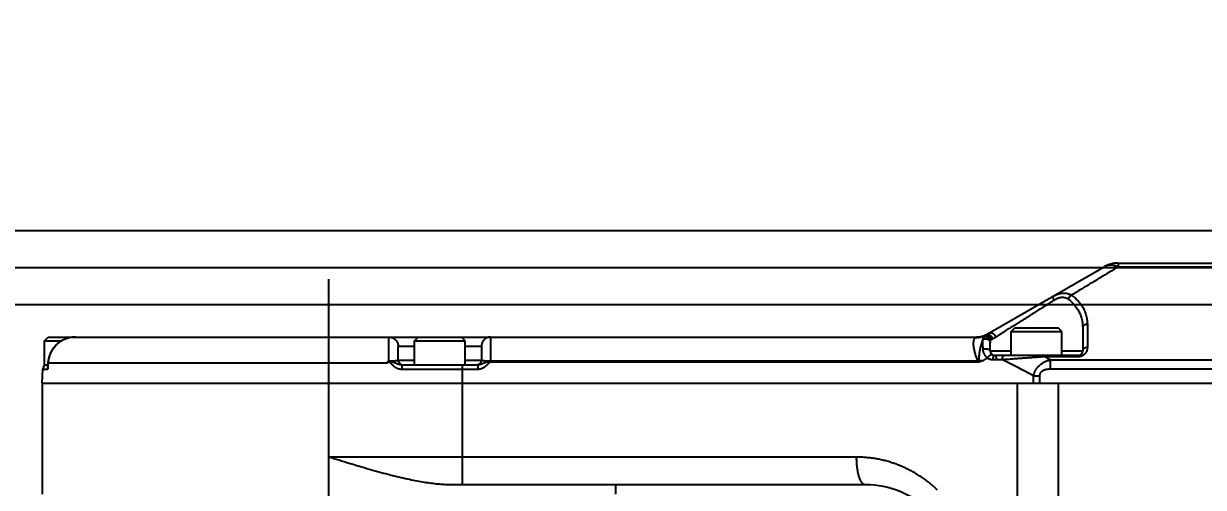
# Model space of a CAD drawing. Extents: x 0 to 3364, y 0 to 2376.
# Drawn here: x 1440.5 to 1568.1, y 445.1 to 495.3 of the extents above; entities that cross this region are included whole.
import ezdxf

# ---------------------------------------------------------------- set-up
doc = ezdxf.new("R2010")
doc.units = 0
doc.header["$LTSCALE"] = 185.02
doc.header["$PDMODE"] = 3
doc.header["$PDSIZE"] = 0.3125
doc.linetypes.add('CENTER', pattern=[0.6, 0.375, -0.075, 0.075, -0.075])
doc.layers.get('0').update_dxf_attribs({"linetype": 'CONTINUOUS'})
doc.layers.get('DEFPOINTS').update_dxf_attribs({"linetype": 'CONTINUOUS'})
doc.layers.add('95_ALL_DIM', color=7, linetype='CONTINUOUS')
doc.layers.add('DEFAULT_1', color=7, linetype='CENTER')
doc.styles.get("Standard").update_dxf_attribs({"font": 'txt', "width": 0.8})
doc.dimstyles.new('DIMSTYLE_1', dxfattribs={"dimtxt": 16, "dimasz": 6, "dimexe": 0.18, "dimexo": 0.0625, "dimgap": 0.09, "dimtad": 1, "dimdec": 3, "dimdsep": 46, "dimtxsty": 'Standard', "dimblk": 'OPEN', "dimblk1": 'OPEN', "dimblk2": 'OPEN', "dimcen": 0.09, "dimadec": 0, "dimazin": 0, "dimtp": 0.3, "dimtm": 0.3, "dimtfac": 1, "dimtdec": 3, "dimtofl": 0, "dimtmove": 0, "dimatfit": 3, "dimldrblk": 'OPEN', "dimfxl": 1, "dimtolj": 1, "dimarcsym": 0})
doc.dimstyles.new('DIMSTYLE_5', dxfattribs={"dimtxt": 16, "dimasz": 6, "dimexe": 0.18, "dimexo": 0.0625, "dimgap": 0.09, "dimtad": 1, "dimdec": 3, "dimdsep": 46, "dimtxsty": 'Standard', "dimblk": 'OPEN', "dimblk1": 'OPEN', "dimblk2": 'OPEN', "dimcen": 0.09, "dimadec": 0, "dimazin": 0, "dimtp": 0.2, "dimtm": 0.2, "dimtfac": 1, "dimtdec": 3, "dimtofl": 0, "dimtmove": 0, "dimatfit": 3, "dimldrblk": 'OPEN', "dimfxl": 1, "dimtolj": 1, "dimarcsym": 0})

# ---------------------------------------------------------------- blocks, each defined once
blk = doc.blocks.new('_OPEN')
at = {"color": 0, "linetype": 'ByBlock'}
for p, q in [((0, 0), (-1, 0.233)), ((-1, -0.233), (0, 0)), ((-1, 0), (0, 0))]:
    blk.add_line(p, q, dxfattribs=at)
blk = doc.blocks.new('*D45')
at = {"layer": '95_ALL_DIM', "color": 0, "transparency": 16777216}
for p, q in [((1731.46, 468.84), (1316.34, 468.84)), ((1316.52, 462.84), (1316.52, 364.84)), ((1733.46, 358.84), (1316.34, 358.84))]:
    blk.add_line(p, q, dxfattribs=at)
at = {"layer": 'DEFPOINTS', "color": 0, "transparency": 16777216}
for p in [(1731.52, 468.84), (1316.52, 358.84), (1733.52, 358.84)]:
    blk.add_point(p, dxfattribs=at)
at = {"layer": '95_ALL_DIM', "color": 0, "transparency": 16777216, "xscale": 6, "yscale": 6, "zscale": 6}
for p, rotation in [((1316.52, 468.84), 90), ((1316.52, 358.84), 270)]:
    blk.add_blockref('_OPEN', p, dxfattribs=dict(at, rotation=rotation))
at = {"layer": '95_ALL_DIM', "color": 0, "transparency": 16777216, "insert": (1308.43, 416.05), "char_height": 16, "attachment_point": 5, "rotation": 90}
blk.add_mtext('\\A1;110', dxfattribs=at)
blk = doc.blocks.new('*D46')
at = {"layer": '95_ALL_DIM', "color": 0, "transparency": 16777216}
for p, q in [((1356.52, 478.84), (1356.52, 493.56)), ((1748.5, 472.84), (1356.34, 472.84)), ((1748.85, 464.84), (1356.34, 464.84)), ((1356.52, 458.84), (1356.52, 452.84))]:
    blk.add_line(p, q, dxfattribs=at)
at = {"layer": 'DEFPOINTS', "color": 0, "transparency": 16777216}
for p in [(1748.56, 472.84), (1356.52, 464.84), (1748.91, 464.84)]:
    blk.add_point(p, dxfattribs=at)
at = {"layer": '95_ALL_DIM', "color": 0, "transparency": 16777216, "xscale": 6, "yscale": 6, "zscale": 6}
for p, rotation in [((1356.52, 472.84), 270), ((1356.52, 464.84), 90)]:
    blk.add_blockref('_OPEN', p, dxfattribs=dict(at, rotation=rotation))
at = {"layer": '95_ALL_DIM', "color": 0, "transparency": 16777216, "insert": (1348.43, 489.2), "char_height": 16, "attachment_point": 5, "rotation": 90}
blk.add_mtext('\\A1;8', dxfattribs=at)

msp = doc.modelspace()

# ---------------------------------------------------------------- linework, layer by layer
for p, q in [((1544.8889, 461.7451), (1557.3531, 468.9413)), ((1558.8531, 469.3432), (1558.8531, 468.9252)), ((1558.8531, 469.3432), (1652.1862, 469.3432)), ((1558.8532, 468.9252), (1652.1862, 468.9252)), ((1547.2739, 461.9432), (1547.6739, 462.3432)), ((1547.2739, 459.3432), (1547.2739, 461.9432)), ((1547.2739, 461.9432), (1552.7739, 461.9432)), ((1547.6739, 462.3432), (1552.3739, 462.3432)), ((1552.7739, 461.9432), (1552.3739, 462.3432)), ((1552.7739, 459.3432), (1552.7739, 461.9432)), ((1555.0239, 462.3329), (1555.0239, 459.8432)), ((1555.5239, 462.7147), (1555.5239, 460.2054)), ((1442.7739, 460.9432), (1443.1739, 461.3432)), ((1442.7739, 458.3432), (1442.7739, 460.9432)), ((1442.7739, 460.9432), (1444.6649, 460.9432)), ((1443.1739, 461.3432), (1543.389, 461.3432)), ((1445.2079, 461.1834), (1445.2073, 461.1853)), ((1473.5239, 448.3432), (1473.5239, 461.3432)), ((1480.0239, 458.7718), (1480.0239, 461.3388)), ((1482.7739, 460.9432), (1483.1739, 461.3432)), ((1482.7739, 458.3432), (1482.7739, 460.9432)), ((1482.7739, 460.9432), (1488.2739, 460.9432)), ((1488.2739, 460.9432), (1487.8739, 461.3432)), ((1488.2739, 458.3432), (1488.2739, 460.9432)), ((1491.0234, 461.3432), (1491.0231, 461.3411)), ((1545.0239, 459.8432), (1545.0239, 460.9039)), ((1481.0239, 458.8432), (1481.0239, 460.3403)), ((1481.0248, 460.3432), (1482.7739, 460.3432)), ((1488.2739, 460.3432), (1490.0235, 460.3432)), ((1490.0235, 460.3432), (1490.0239, 460.3418)), ((1490.0239, 460.3418), (1490.0239, 458.8432)), ((1545.0239, 459.8432), (1547.2739, 459.8432)), ((1554.5239, 459.3432), (1545.5239, 459.3432)), ((1550.914, 459.1976), (1550.914, 459.3432)), ((1554.5239, 459.1976), (1550.914, 459.1976)), ((1552.7739, 459.8432), (1555.0239, 459.8432)), ((1442.7739, 458.3432), (1443.139, 458.3432)), ((1443.1474, 458.5011), (1443.1253, 458.0865)), ((1443.1644, 458.5002), (1443.1474, 458.5011)), ((1479.825, 458.5002), (1443.1644, 458.5002)), ((1481.0239, 458.8432), (1482.7739, 458.8432)), ((1481.4078, 458.3432), (1481.4078, 457.8694)), ((1481.4078, 458.3432), (1489.6304, 458.3432)), ((1487.9594, 456.3432), (1487.9594, 458.3432)), ((1488.2739, 458.8432), (1490.0239, 458.8432)), ((1491.0013, 458.6485), (1543.6438, 458.6485)), ((1491.0016, 458.7328), (1543.6485, 458.7328)), ((1491.0018, 458.7718), (1543.6515, 458.7718)), ((1545.736, 458.8694), (1545.3134, 458.8694)), ((1546.3377, 458.8694), (1545.736, 458.8694)), ((1551.4966, 458.8645), (1551.4966, 457.8878)), ((1551.4966, 458.8645), (1581.5658, 458.8645)), ((1442.5239, 456.3432), (1442.6039, 457.8694)), ((1442.6039, 457.8694), (1443.1307, 457.8694)), ((1481.4078, 457.8694), (1489.6242, 457.8694)), ((1551.4966, 457.8878), (1581.5658, 457.8878)), ((1442.5239, 456.3432), (1442.5239, 444.3432)), ((1442.5239, 456.3432), (1659.0239, 456.3432)), ((1487.9602, 445.3432), (1487.9602, 456.3432)), ((1547.979, 440.8368), (1547.979, 456.3432)), ((1552.3955, 440.8368), (1552.3955, 456.3432)), ((1530.583, 448.3432), (1473.5239, 448.3432)), ((1531.5239, 445.3432), (1486.828, 445.3432)), ((1504.5239, 445.3432), (1504.5239, 444.3432))]:
    msp.add_line(p, q)
for points in [[(1445.2073, 461.1853), (1445.1627, 461.17), (1445.1021, 461.148), (1445.042, 461.1247), (1444.9824, 461.1002), (1444.9234, 461.0745), (1444.8649, 461.0475), (1444.8071, 461.0194), (1444.7499, 460.99), (1444.6934, 460.9594), (1444.6375, 460.9277), (1444.5824, 460.8948), (1444.528, 460.8608), (1444.4743, 460.8256), (1444.4215, 460.7894), (1444.3694, 460.752), (1444.3182, 460.7136), (1444.2678, 460.6742), (1444.2183, 460.6337), (1444.1697, 460.5922), (1444.122, 460.5497), (1444.0752, 460.5062), (1444.0294, 460.4618), (1443.9846, 460.4164), (1443.9407, 460.3701), (1443.8979, 460.323), (1443.8561, 460.2749), (1443.8154, 460.226), (1443.7757, 460.1763), (1443.7371, 460.1258), (1443.6996, 460.0745), (1443.6632, 460.0225), (1443.6279, 459.9697), (1443.5938, 459.9162), (1443.5609, 459.862), (1443.5291, 459.8072), (1443.4985, 459.7517), (1443.4691, 459.6956), (1443.4409, 459.6389), (1443.4139, 459.5817), (1443.3881, 459.5239), (1443.3636, 459.4656), (1443.3403, 459.4069), (1443.3183, 459.3477), (1443.2976, 459.288), (1443.2782, 459.2279), (1443.26, 459.1675), (1443.2431, 459.1067), (1443.2275, 459.0455), (1443.2133, 458.9841), (1443.2003, 458.9224), (1443.1886, 458.8605), (1443.1783, 458.7983), (1443.1693, 458.7359), (1443.1616, 458.6734), (1443.1553, 458.6107), (1443.1503, 458.5479), (1443.1474, 458.5011)], [(1446.1728, 461.3432), (1446.1365, 461.343), (1446.0806, 461.3418), (1446.0246, 461.3396), (1445.9686, 461.3363), (1445.9126, 461.3319), (1445.8565, 461.3265), (1445.8005, 461.32), (1445.7445, 461.3125), (1445.6885, 461.304), (1445.6326, 461.2944), (1445.5768, 461.2837), (1445.5212, 461.272), (1445.4656, 461.2592), (1445.4102, 461.2454), (1445.355, 461.2305), (1445.3, 461.2146), (1445.2452, 461.1976), (1445.2073, 461.1853)], [(1481.0239, 460.3403), (1481.0239, 460.3409), (1481.0239, 460.3414), (1481.024, 460.3419), (1481.0241, 460.3423), (1481.0242, 460.3426), (1481.0243, 460.3429), (1481.0244, 460.3431), (1481.0246, 460.3432), (1481.0248, 460.3432)]]:
    msp.add_lwpolyline(points)
for centre, radius, start, end in [((1558.8531, 466.3432), 3, 90, 120), ((1543.389, 464.3432), 3, 270.000001, 299.999895), ((1545.5239, 459.8432), 0.5, 180.000028, 270), ((1554.5239, 459.8432), 0.5, 270.000222, 359.999904), ((1443.1032, 457.8432), 0.5, 90, 177), ((1481.5239, 458.8432), 0.5, 180, 270), ((1489.5239, 458.8432), 0.5, 269.99997, 360), ((1531.5239, 435.3432), 10, 359.999976, 90.000022)]:
    msp.add_arc(centre, radius, start, end)
for points, start_tangent, end_tangent in [([(1558.8532, 468.9252), (1557.9222, 468.3614), (1556.9527, 467.774), (1555.9426, 467.1622), (1554.89, 466.5246), (1553.7931, 465.8601)], (-0.85531763, -0.51810399), (-0.8553178, -0.51810371)), ([(1558.8531, 468.9252), (1558.7039, 468.9865), (1558.5554, 469.0362), (1558.4082, 469.074), (1558.263, 469.0998), (1558.1203, 469.1135), (1557.9809, 469.115), (1557.8454, 469.1043), (1557.7142, 469.0814), (1557.5881, 469.0466), (1557.4675, 468.9998), (1557.3531, 468.9413)], (-0.91224066, 0.40965472), (-0.8660254, -0.5)), ([(1551.8379, 465.7571), (1551.825, 465.7469), (1551.8146, 465.7325), (1551.8069, 465.7141), (1551.802, 465.692), (1551.7998, 465.6662), (1551.8005, 465.6372), (1551.8039, 465.6051), (1551.8101, 465.5702), (1551.819, 465.533), (1551.8306, 465.4937), (1551.8446, 465.4528), (1551.861, 465.4106), (1551.8796, 465.3675), (1551.9002, 465.3241)], (-0.86602544, -0.49999993), (0.44437634, -0.8958402)), ([(1551.8379, 465.7571), (1552.0029, 465.8463), (1552.1627, 465.9207), (1552.3167, 465.9811), (1552.4644, 466.0283), (1552.6059, 466.0632), (1552.7417, 466.0868), (1552.8726, 466.0999), (1552.9988, 466.103), (1553.1207, 466.0966), (1553.2394, 466.0809), (1553.3551, 466.0559), (1553.468, 466.0217), (1553.5784, 465.9779), (1553.6867, 465.9243), (1553.7931, 465.8601)], (0.86602501, 0.50000068), (0.83480222, -0.55054995)), ([(1551.9002, 465.3241), (1552.0366, 465.4056), (1552.1678, 465.474), (1552.2933, 465.53), (1552.413, 465.5743), (1552.5269, 465.6077), (1552.6355, 465.631), (1552.7396, 465.645), (1552.8393, 465.6502), (1552.9351, 465.647), (1553.0276, 465.6356), (1553.1173, 465.616), (1553.2041, 465.5883), (1553.2884, 465.5523), (1553.3705, 465.5076), (1553.4504, 465.4538)], (0.84415055, 0.5361062), (0.80308463, -0.59586499)), ([(1553.7931, 465.8602), (1553.7542, 465.8384), (1553.7157, 465.8126), (1553.6781, 465.783), (1553.6416, 465.7499), (1553.6068, 465.7137), (1553.5739, 465.6747), (1553.5434, 465.6334), (1553.5155, 465.5902), (1553.4905, 465.5455), (1553.4688, 465.4999), (1553.4504, 465.4538)], (-0.89328749, -0.44948578), (-0.33683574, -0.94156343)), ([(1553.7931, 465.8601), (1553.988, 465.7203), (1554.1752, 465.5706), (1554.354, 465.4108), (1554.5236, 465.2408), (1554.683, 465.0604), (1554.8315, 464.8696), (1554.9681, 464.6685), (1555.0919, 464.4571), (1555.2019, 464.2355), (1555.2973, 464.004), (1555.377, 463.7629), (1555.4403, 463.5128), (1555.4863, 463.2543), (1555.5144, 462.988), (1555.5239, 462.7147)], (0.82698537, -0.56222344), (0.00000045, -1)), ([(1545.583, 461.3121), (1545.7082, 461.3916), (1545.8463, 461.4793), (1545.9971, 461.5751), (1546.1607, 461.679), (1546.337, 461.791), (1546.5259, 461.911), (1546.7272, 462.0388), (1546.9405, 462.1742), (1547.1654, 462.317), (1547.4013, 462.4669), (1547.6477, 462.6234), (1547.9039, 462.7861), (1548.169, 462.9544), (1548.4421, 463.1279), (1548.722, 463.3057), (1549.0078, 463.4872), (1549.2982, 463.6716), (1549.5919, 463.8581), (1549.8875, 464.0459), (1550.1838, 464.234), (1550.4794, 464.4217), (1550.7729, 464.6081), (1551.0629, 464.7923), (1551.3483, 464.9736), (1551.6278, 465.1511), (1551.9002, 465.3241)], (0.84415024, 0.53610667), (0.84414991, 0.53610719)), ([(1553.4504, 465.4538), (1553.6276, 465.315), (1553.7978, 465.1665), (1553.9604, 465.0079), (1554.1145, 464.8392), (1554.2595, 464.6603), (1554.3945, 464.471), (1554.5187, 464.2714), (1554.6312, 464.0617), (1554.7312, 463.8418), (1554.8179, 463.6121), (1554.8904, 463.3729), (1554.9479, 463.1248), (1554.9898, 462.8683), (1555.0153, 462.604), (1555.0239, 462.3329)], (0.80307732, -0.59587483), (0.0000001, -1)), ([(1544.889, 461.7451), (1544.9279, 461.7647), (1544.9691, 461.7795), (1545.012, 461.7896), (1545.0562, 461.7947), (1545.1012, 461.7949), (1545.1467, 461.7901), (1545.192, 461.7803), (1545.2369, 461.7657), (1545.2807, 461.7465), (1545.323, 461.7228), (1545.3635, 461.6948), (1545.4016, 461.663), (1545.437, 461.6275), (1545.4694, 461.5887), (1545.4984, 461.5471), (1545.5236, 461.5031), (1545.5449, 461.4571), (1545.562, 461.4096), (1545.5748, 461.3611), (1545.583, 461.3121)], (0.86602541, 0.5), (0.12101106, -0.99265116)), ([(1555.5239, 462.7147), (1555.4716, 462.7126), (1555.4199, 462.7064), (1555.3694, 462.696), (1555.3205, 462.6817), (1555.2739, 462.6636), (1555.23, 462.6418), (1555.1893, 462.6167), (1555.1523, 462.5884), (1555.1194, 462.5573), (1555.0909, 462.5238), (1555.0671, 462.4882), (1555.0484, 462.4509), (1555.0348, 462.4123), (1555.0266, 462.3728), (1555.0239, 462.3329)], (-1, 0), (0, -1)), ([(1445.2079, 461.1834), (1445.0299, 461.117), (1444.8565, 461.0396), (1444.6885, 460.9516), (1444.5264, 460.8533), (1444.371, 460.7452), (1444.2228, 460.6277), (1444.0824, 460.5012), (1443.9504, 460.3664), (1443.8272, 460.2237), (1443.7133, 460.0736), (1443.6091, 459.9169), (1443.5151, 459.7542), (1443.4316, 459.5859), (1443.3588, 459.4129), (1443.297, 459.2358), (1443.2466, 459.0553), (1443.2076, 458.8721), (1443.1801, 458.6868), (1443.1644, 458.5002)], (-0.94739823, -0.32005718), (-0.05268428, -0.99861122)), ([(1446.0056, 461.3385), (1445.8513, 461.3257), (1445.6893, 461.3036), (1445.5274, 461.2724), (1445.3667, 461.2323), (1445.2079, 461.1834)], (-0.99840052, -0.05653665), (-0.94739945, -0.32005357)), ([(1446.0151, 461.339), (1446.0128, 461.3389), (1446.0056, 461.3385)], (-0.99857766, -0.05331664), (-0.99840052, -0.05653665)), ([(1446.0512, 461.3407), (1446.0151, 461.339)], (-0.99915248, -0.04116221), (-0.99857766, -0.05331664)), ([(1446.072, 461.3415), (1446.0512, 461.3407)], (-0.99941779, -0.03411862), (-0.99915248, -0.04116221)), ([(1446.1009, 461.3423), (1446.072, 461.3415)], (-0.99970325, -0.02436018), (-0.99941779, -0.03411862)), ([(1446.128, 461.3429), (1446.1009, 461.3423)], (-0.99988452, -0.01519666), (-0.99970325, -0.02436018)), ([(1446.1728, 461.3432), (1446.128, 461.3429)], (-1, -0.00000336), (-0.99988452, -0.01519666)), ([(1480.0239, 461.3388), (1480.0244, 461.3427), (1480.0248, 461.3427)], (-0.00000044, 1), (0.95845216, -0.28525332)), ([(1480.0239, 461.3388), (1480.1111, 461.335), (1480.1976, 461.3236), (1480.2827, 461.3047), (1480.3659, 461.2786), (1480.4465, 461.2452), (1480.5239, 461.205), (1480.5975, 461.1582), (1480.6667, 461.1052), (1480.731, 461.0463), (1480.7899, 460.9821), (1480.8431, 460.913), (1480.8899, 460.8395), (1480.9302, 460.7622), (1480.9636, 460.6818), (1480.9898, 460.5987), (1481.0087, 460.5136), (1481.0201, 460.4273), (1481.0239, 460.3403)], (1, 0), (0, -1)), ([(1480.025, 461.3432), (1480.1121, 461.3394), (1480.1986, 461.328), (1480.2837, 461.3091), (1480.3669, 461.2829), (1480.4475, 461.2495), (1480.5249, 461.2092), (1480.5984, 461.1624), (1480.6676, 461.1093), (1480.7319, 461.0503), (1480.7909, 460.986), (1480.844, 460.9168), (1480.8908, 460.8432), (1480.9311, 460.7658), (1480.9645, 460.6852), (1480.9907, 460.602), (1481.0096, 460.5169), (1481.021, 460.4304), (1481.0248, 460.3432)], (1, 0), (0, -1)), ([(1491.0234, 461.3432), (1490.9362, 461.3394), (1490.8498, 461.328), (1490.7646, 461.3091), (1490.6814, 461.2829), (1490.6008, 461.2495), (1490.5234, 461.2092), (1490.4499, 461.1624), (1490.3807, 461.1093), (1490.3163, 461.0503), (1490.2574, 460.986), (1490.2043, 460.9168), (1490.1574, 460.8432), (1490.1172, 460.7658), (1490.0838, 460.6852), (1490.0576, 460.602), (1490.0387, 460.5169), (1490.0273, 460.4304), (1490.0235, 460.3432)], (-1, 0), (0, -1)), ([(1491.0231, 461.3411), (1490.936, 461.3372), (1490.8495, 461.3258), (1490.7644, 461.3069), (1490.6813, 461.2806), (1490.6007, 461.2472), (1490.5234, 461.2069), (1490.4499, 461.1601), (1490.3808, 461.107), (1490.3165, 461.0481), (1490.2576, 460.9839), (1490.2046, 460.9147), (1490.1577, 460.8412), (1490.1175, 460.7639), (1490.0841, 460.6834), (1490.0579, 460.6003), (1490.0391, 460.5152), (1490.0277, 460.4289), (1490.0239, 460.3418)], (-0.99999966, -0.00082801), (-0.00000008, -1)), ([(1491.0221, 461.3337), (1491.0217, 461.328), (1491.0203, 461.303), (1491.0189, 461.2662), (1491.0176, 461.2177), (1491.0162, 461.1578), (1491.0149, 461.0866), (1491.0137, 461.0044), (1491.0124, 460.9117), (1491.0112, 460.8087), (1491.0101, 460.6959), (1491.009, 460.5737), (1491.008, 460.4426), (1491.007, 460.3031), (1491.0061, 460.1558), (1491.0053, 460.0012), (1491.0046, 459.8401), (1491.0039, 459.6729), (1491.0033, 459.5005), (1491.0028, 459.3235), (1491.0024, 459.1425), (1491.002, 458.9584), (1491.0018, 458.7718)], (-0.08689015, -0.9962179), (-0.00109148, -0.9999994)), ([(1491.0231, 461.3411), (1491.0221, 461.3337)], (-0.19203961, -0.98138718), (-0.08689015, -0.9962179)), ([(1543.4204, 461.2833), (1543.3722, 461.2443), (1543.3293, 461.1957), (1543.2917, 461.1372), (1543.2598, 461.0691), (1543.2337, 460.9911), (1543.2136, 460.9034), (1543.1997, 460.806), (1543.1923, 460.699), (1543.1916, 460.5824), (1543.1977, 460.4564), (1543.2108, 460.3213), (1543.231, 460.1773), (1543.2585, 460.0248), (1543.2933, 459.8644), (1543.3354, 459.6965), (1543.3847, 459.5219), (1543.4413, 459.3412), (1543.5047, 459.1554), (1543.5749, 458.9652), (1543.6515, 458.7718)], (-0.8299342, -0.5578613), (0.37852512, -0.92559102)), ([(1543.389, 461.3432), (1543.4199, 461.3419), (1543.4407, 461.3383), (1543.4529, 461.3327), (1543.4579, 461.3254), (1543.4565, 461.3168), (1543.4495, 461.3068), (1543.4374, 461.2957), (1543.4204, 461.2833)], (1, -0.00000295), (-0.8299247, -0.55787543)), ([(1543.4204, 461.2833), (1543.5814, 461.2899), (1543.741, 461.3063), (1543.8987, 461.3323), (1544.0541, 461.3679), (1544.2067, 461.4129), (1544.3558, 461.4672)], (0.99993768, 0.01116387), (0.92848595, 0.37136753)), ([(1544.2346, 461.0701), (1544.1793, 460.9487), (1544.1264, 460.8166), (1544.076, 460.6741), (1544.0285, 460.5215), (1543.9841, 460.3591), (1543.9431, 460.1873), (1543.9058, 460.0067), (1543.8724, 459.8179), (1543.8432, 459.6216), (1543.8185, 459.4187), (1543.7984, 459.2102), (1543.7832, 458.9971), (1543.773, 458.7805)], (-0.43666287, -0.89962522), (-0.03510699, -0.99938356)), ([(1544.2523, 460.041), (1544.2468, 460.1866), (1544.2422, 460.3247), (1544.2385, 460.4551), (1544.2357, 460.5778), (1544.2337, 460.6925), (1544.2327, 460.7993), (1544.2325, 460.8979), (1544.2331, 460.9882), (1544.2346, 461.0701)], (-0.03988182, 0.9992044), (0.02513914, 0.99968396)), ([(1544.2346, 461.0701), (1544.2431, 461.1431), (1544.2526, 461.2095), (1544.263, 461.269), (1544.2744, 461.3214)], (0.10472632, 0.99450108), (0.23688922, 0.97153667)), ([(1544.2346, 461.0701), (1544.2786, 461.0948), (1544.3253, 461.1153), (1544.374, 461.1314), (1544.4245, 461.1429), (1544.476, 461.1496), (1544.528, 461.1517), (1544.5799, 461.1489), (1544.6313, 461.1414), (1544.6815, 461.1291), (1544.73, 461.1124), (1544.7762, 461.0912), (1544.8198, 461.0659), (1544.8601, 461.0368), (1544.8967, 461.0041), (1544.9294, 460.9682), (1544.9576, 460.9295), (1544.9811, 460.8884), (1544.9997, 460.8453), (1545.0131, 460.8008), (1545.0212, 460.7553), (1545.0239, 460.7093)], (0.84704807, 0.53151629), (0.0000005, -1)), ([(1544.2744, 461.3214), (1544.2892, 461.3698), (1544.3077, 461.4102), (1544.33, 461.4426), (1544.3558, 461.4672)], (0.23688858, 0.97153682), (0.79944401, 0.6007406)), ([(1544.2744, 461.3214), (1544.3188, 461.3433), (1544.3652, 461.3608), (1544.4131, 461.3737), (1544.4622, 461.382), (1544.5119, 461.3855), (1544.5617, 461.3843), (1544.6111, 461.3783), (1544.6597, 461.3676), (1544.7069, 461.3523), (1544.7523, 461.3325), (1544.7954, 461.3085), (1544.8358, 461.2804), (1544.8732, 461.2486), (1544.9071, 461.2134), (1544.9371, 461.1752), (1544.9631, 461.1342), (1544.9847, 461.0909), (1545.0017, 461.0458), (1545.014, 460.9993), (1545.0214, 460.9518), (1545.0239, 460.9039)], (0.87443817, 0.48513698), (0.00000001, -1)), ([(1544.3558, 461.4672), (1544.371, 461.4793), (1544.3876, 461.4915), (1544.4056, 461.5037), (1544.4252, 461.516), (1544.4469, 461.5283), (1544.4708, 461.5408), (1544.4974, 461.5537), (1544.5272, 461.5671), (1544.5604, 461.5814)], (0.77135461, 0.63640558), (0.92061177, 0.39047914)), ([(1544.3558, 461.4672), (1544.404, 461.4845), (1544.4539, 461.4967), (1544.5048, 461.5037), (1544.5562, 461.5053), (1544.6075, 461.5017), (1544.6583, 461.4928), (1544.7079, 461.4786), (1544.7558, 461.4595), (1544.8015, 461.4355), (1544.8446, 461.407), (1544.8846, 461.3742), (1544.9209, 461.3375), (1544.9534, 461.2972), (1544.9815, 461.2539), (1545.0051, 461.2079), (1545.0237, 461.1598), (1545.0374, 461.1101), (1545.0458, 461.0592), (1545.049, 461.0079)], (0.92261687, 0.38571766), (0.00991429, -0.99995085)), ([(1544.5604, 461.5814), (1544.6063, 461.598), (1544.6539, 461.6096), (1544.7025, 461.616), (1544.7517, 461.6172), (1544.8009, 461.6132), (1544.8497, 461.6039), (1544.8974, 461.5896), (1544.9437, 461.5702), (1544.9879, 461.5462), (1545.0297, 461.5176), (1545.0686, 461.4849), (1545.1043, 461.4483), (1545.1362, 461.4083), (1545.1641, 461.3652), (1545.1876, 461.3196), (1545.2067, 461.2718), (1545.2209, 461.2225), (1545.2302, 461.172), (1545.2346, 461.1211)], (0.9206133, 0.39047554), (0.03496426, -0.99938856)), ([(1545.0239, 460.9039), (1545.0255, 460.9395), (1545.0303, 460.9686), (1545.0382, 460.9914), (1545.049, 461.0079)], (0.00000512, 1), (0.6764707, 0.73646954)), ([(1545.049, 461.0079), (1545.0592, 461.0182), (1545.0713, 461.0289), (1545.0854, 461.0401), (1545.1019, 461.0516), (1545.1211, 461.0636), (1545.1435, 461.0763), (1545.1695, 461.0899), (1545.1998, 461.1047), (1545.2346, 461.1211)], (0.67649519, 0.73644705), (0.9062167, 0.42281355)), ([(1545.2346, 461.1211), (1545.2949, 461.15), (1545.3607, 461.1835), (1545.4312, 461.2217), (1545.5055, 461.2645), (1545.583, 461.3121)], (0.90622218, 0.42280179), (0.84414907, 0.53610852)), ([(1544.2523, 460.041), (1544.2966, 460.053), (1544.3431, 460.0629), (1544.3916, 460.0704), (1544.4415, 460.0756), (1544.4922, 460.0783), (1544.5432, 460.0786), (1544.5941, 460.0765), (1544.6442, 460.0719), (1544.693, 460.0649), (1544.7401, 460.0556), (1544.785, 460.0441), (1544.8271, 460.0305), (1544.8661, 460.015), (1544.9015, 459.9977), (1544.9329, 459.9787), (1544.9601, 459.9584), (1544.9827, 459.9368), (1545.0006, 459.9143), (1545.0135, 459.891), (1545.0213, 459.8672), (1545.0239, 459.8432)], (0.95656135, 0.2915311), (0.00000095, -1)), ([(1544.723, 459.0639), (1544.6524, 459.1295), (1544.5855, 459.2015), (1544.5232, 459.2794), (1544.4661, 459.3626), (1544.4148, 459.4505), (1544.3697, 459.5427), (1544.3313, 459.6384), (1544.3, 459.7371), (1544.2763, 459.8378), (1544.2604, 459.9394), (1544.2523, 460.041)], (-0.75724547, 0.65313039), (-0.0398863, 0.99920423)), ([(1544.7229, 459.0639), (1544.7511, 459.1073), (1544.7813, 459.1499), (1544.813, 459.1913), (1544.8461, 459.231), (1544.8801, 459.2685), (1544.9147, 459.3036), (1544.9494, 459.3358), (1544.984, 459.3647), (1545.0179, 459.3901), (1545.0509, 459.4116), (1545.0827, 459.429), (1545.1127, 459.4421), (1545.1408, 459.4509), (1545.1666, 459.4551), (1545.1898, 459.4547), (1545.2102, 459.4499), (1545.2276, 459.4405)], (0.52788306, 0.84931706), (0.80548009, -0.59262283)), ([(1545.3134, 458.8694), (1545.3156, 458.9197), (1545.3199, 458.9693), (1545.3263, 459.0175), (1545.3348, 459.064), (1545.3451, 459.1082), (1545.3573, 459.1497), (1545.3712, 459.188), (1545.3867, 459.2229), (1545.4036, 459.2538), (1545.4217, 459.2805), (1545.4409, 459.3028), (1545.4609, 459.3203), (1545.4815, 459.333), (1545.5026, 459.3407), (1545.5239, 459.3432)], (0.02209256, 0.99975593), (1, 0.00000002)), ([(1545.736, 458.8694), (1545.7357, 458.8762), (1545.7355, 458.8836), (1545.7352, 458.8917), (1545.7349, 458.9006), (1545.7343, 458.9103), (1545.7337, 458.9208), (1545.7329, 458.9323), (1545.7318, 458.9448), (1545.7305, 458.9584), (1545.7289, 458.9733), (1545.7269, 458.9895), (1545.7244, 459.0072), (1545.7214, 459.0263), (1545.7177, 459.0471), (1545.7131, 459.0695), (1545.7075, 459.0936), (1545.7007, 459.1194), (1545.6924, 459.1467), (1545.6823, 459.1754), (1545.6701, 459.2051), (1545.6553, 459.2353), (1545.6376, 459.2649), (1545.6175, 459.2916), (1545.5957, 459.3135), (1545.5726, 459.3298), (1545.5485, 459.3398), (1545.5239, 459.3432)], (-0.05479984, 0.99849736), (-1, -0.00000412)), ([(1546.3377, 458.8694), (1546.3399, 458.9197), (1546.3443, 458.9693), (1546.3509, 459.0175), (1546.3595, 459.064), (1546.37, 459.1082), (1546.3824, 459.1497), (1546.3966, 459.188), (1546.4124, 459.2229), (1546.4295, 459.2538), (1546.448, 459.2805), (1546.4675, 459.3028), (1546.4878, 459.3203), (1546.5088, 459.333), (1546.5303, 459.3407), (1546.552, 459.3432)], (0.02248505, 0.99974718), (1, 0.00000023)), ([(1550.914, 459.1976), (1550.6454, 459.1806), (1550.3545, 459.1616), (1550.0356, 459.1404), (1549.6854, 459.1165), (1549.3048, 459.0899), (1548.8912, 459.0605), (1548.4436, 459.0281), (1547.9627, 458.9926), (1547.4485, 458.9541), (1546.9048, 458.9129), (1546.3377, 458.8694)], (-0.99806384, -0.0621979), (-0.997037, -0.07692342)), ([(1551.4966, 458.8645), (1551.2065, 459.0315), (1550.914, 459.1976)], (-0.86515286, 0.50150825), (-0.87104374, 0.49120545)), ([(1554.5239, 459.1976), (1554.5239, 459.2288), (1554.5239, 459.2567), (1554.5239, 459.281), (1554.5239, 459.3015), (1554.5239, 459.3179), (1554.5242, 459.33), (1554.5238, 459.3378), (1554.5239, 459.3432)], (0.00008985, 1), (1, 0)), ([(1555.5239, 460.2054), (1555.5191, 460.1071), (1555.5052, 460.0114), (1555.4827, 459.9192), (1555.4524, 459.8313), (1555.4151, 459.7482), (1555.3716, 459.6708), (1555.3232, 459.5998), (1555.2708, 459.5353), (1555.2153, 459.4773), (1555.1574, 459.4256), (1555.0977, 459.38), (1555.0368, 459.3402), (1554.9755, 459.3062), (1554.9144, 459.2776), (1554.854, 459.254), (1554.7947, 459.2352), (1554.7371, 459.2207), (1554.6812, 459.2101), (1554.6272, 459.2029), (1554.5749, 459.1989), (1554.5239, 459.1976)], (0.00000317, -1), (-1, 0.0000057)), ([(1555.5239, 460.2054), (1555.4716, 460.2034), (1555.4199, 460.1975), (1555.3694, 460.1877), (1555.3205, 460.1741), (1555.2739, 460.1569), (1555.23, 460.1363), (1555.1893, 460.1124), (1555.1523, 460.0856), (1555.1194, 460.0561), (1555.0909, 460.0243), (1555.0671, 459.9905), (1555.0484, 459.9552), (1555.0348, 459.9185), (1555.0266, 459.8811), (1555.0239, 459.8432)], (-1, 0), (0, -1)), ([(1443.1236, 458.1825), (1443.1081, 458.1416), (1443.098, 458.0953), (1443.0945, 458.0441), (1443.0984, 457.9886), (1443.1105, 457.9298), (1443.1307, 457.8694)], (-0.42572871, -0.90485085), (0.37107197, -0.92860411)), ([(1443.1253, 458.0865), (1443.1236, 457.9898), (1443.1307, 457.8694)], (-0.05327322, -0.99857997), (0.10069141, -0.9949177)), ([(1443.1311, 458.1972), (1443.1236, 458.1825)], (-0.48174947, -0.87630899), (-0.42573122, -0.90484967)), ([(1443.1236, 458.1825), (1443.1308, 458.1891)], (0.74583527, 0.66613043), (0.7249305, 0.68882202)), ([(1443.1644, 458.5002), (1443.1532, 458.2907), (1443.142, 458.0805), (1443.1307, 457.8694)], (-0.05330275, -0.9985784), (-0.05330049, -0.99857852)), ([(1479.825, 458.5002), (1479.8398, 458.5402), (1479.8541, 458.5764), (1479.8681, 458.609), (1479.8824, 458.6381), (1479.8969, 458.6636), (1479.9118, 458.6854), (1479.927, 458.7035), (1479.9426, 458.7182), (1479.9583, 458.7297)], (0.34086869, 0.94011092), (0.84392903, 0.53645483)), ([(1479.825, 458.5002), (1479.8533, 458.5307), (1479.8789, 458.5573), (1479.9025, 458.5805), (1479.9244, 458.6001), (1479.9446, 458.6163), (1479.9634, 458.629), (1479.9806, 458.6383), (1479.9963, 458.6443), (1480.0105, 458.6475), (1480.024, 458.6485), (1480.0374, 458.6475), (1480.0517, 458.6442), (1480.0674, 458.6382), (1480.0845, 458.6291), (1480.1031, 458.6166), (1480.1233, 458.6007), (1480.145, 458.5816), (1480.1684, 458.5593), (1480.194, 458.5336), (1480.2224, 458.5043), (1480.2541, 458.4711), (1480.2897, 458.434), (1480.3297, 458.3929), (1480.3753, 458.3475), (1480.428, 458.2976), (1480.4893, 458.2429), (1480.5618, 458.1835), (1480.6475, 458.1207), (1480.7421, 458.0602), (1480.8389, 458.0077), (1480.9357, 457.9641), (1481.0317, 457.9293), (1481.1272, 457.9027), (1481.2219, 457.884), (1481.3155, 457.873), (1481.4078, 457.8694)], (0.67580605, 0.73707949), (1, 0.00000428)), ([(1479.9583, 458.7297), (1479.9908, 458.7504), (1480.0239, 458.7718)], (0.84388282, 0.53652752), (0.83927222, 0.54371144)), ([(1479.9583, 458.7297), (1479.9875, 458.7318), (1480.0146, 458.7327), (1480.0411, 458.7326), (1480.0687, 458.7313), (1480.0986, 458.7288), (1480.1313, 458.7246), (1480.1666, 458.7188), (1480.2043, 458.7113), (1480.2442, 458.702), (1480.2862, 458.6911), (1480.3306, 458.6786), (1480.378, 458.6641), (1480.4288, 458.6477), (1480.483, 458.6293), (1480.5403, 458.6089), (1480.6011, 458.5863), (1480.6659, 458.5613), (1480.735, 458.5339), (1480.809, 458.5042), (1480.8883, 458.4724), (1480.9681, 458.4414), (1481.0429, 458.4144), (1481.1124, 458.392), (1481.1773, 458.374), (1481.2387, 458.3604), (1481.2974, 458.3508), (1481.3537, 458.3451), (1481.4078, 458.3432)], (0.99571941, 0.09242759), (1, -0.00000038)), ([(1480.0239, 458.7718), (1480.0978, 458.7719), (1480.1717, 458.7722), (1480.245, 458.7728), (1480.317, 458.7736), (1480.3873, 458.7747), (1480.4556, 458.776), (1480.5215, 458.7775), (1480.5848, 458.7794), (1480.6449, 458.7815), (1480.7015, 458.784), (1480.7545, 458.7868), (1480.8034, 458.7899), (1480.848, 458.7935), (1480.8881, 458.7976), (1480.9233, 458.8021), (1480.9535, 458.8071), (1480.9786, 458.8128), (1480.9983, 458.8192), (1481.0125, 458.8263), (1481.0211, 458.8343), (1481.0239, 458.8432)], (1, 0.00000097), (0.00005916, 1)), ([(1489.6242, 457.8694), (1489.7157, 457.873), (1489.8084, 457.8839), (1489.9021, 457.9024), (1489.9966, 457.9287), (1490.0917, 457.9632), (1490.1873, 458.0063), (1490.284, 458.0588), (1490.3814, 458.1212), (1490.4673, 458.1846), (1490.5391, 458.2438), (1490.5996, 458.298), (1490.6515, 458.3475), (1490.697, 458.3929), (1490.7368, 458.434), (1490.7719, 458.4708), (1490.8032, 458.5037), (1490.8315, 458.5331), (1490.8574, 458.5592), (1490.8811, 458.5818), (1490.9028, 458.601), (1490.9229, 458.6169), (1490.9416, 458.6294), (1490.9587, 458.6385), (1490.9743, 458.6444), (1490.9884, 458.6475), (1491.0013, 458.6485)], (1, 0.0000043), (1, 0.00009113)), ([(1489.6304, 458.3432), (1489.6291, 458.333), (1489.6285, 458.3203), (1489.6279, 458.3028), (1489.6274, 458.2805), (1489.6269, 458.2538), (1489.6264, 458.2229), (1489.6259, 458.188), (1489.6255, 458.1497), (1489.6252, 458.1082), (1489.6249, 458.064), (1489.6246, 458.0175), (1489.6244, 457.9693), (1489.6243, 457.9197), (1489.6242, 457.8694)], (-1, 0.00008008), (-0.00064074, -0.99999979)), ([(1489.6304, 458.3432), (1489.6831, 458.345), (1489.7377, 458.3505), (1489.7947, 458.3597), (1489.8542, 458.3729), (1489.9169, 458.3901), (1489.9837, 458.4117), (1490.0563, 458.4379), (1490.1363, 458.4691), (1490.2145, 458.5008), (1490.2871, 458.5304), (1490.3545, 458.5575), (1490.4178, 458.5823), (1490.4779, 458.605), (1490.5345, 458.6255), (1490.5876, 458.6439), (1490.6375, 458.6604), (1490.6846, 458.6751), (1490.7295, 458.6881), (1490.7719, 458.6994), (1490.8118, 458.709), (1490.8496, 458.717), (1490.8851, 458.7232), (1490.9182, 458.7278), (1490.9485, 458.7307), (1490.9761, 458.7323), (1491.0016, 458.7328)], (1, 0.00000164), (0.99999998, 0.00020268)), ([(1490.0239, 458.8432), (1490.0267, 458.8344), (1490.035, 458.8265), (1490.0488, 458.8195), (1490.068, 458.8131), (1490.0923, 458.8075), (1490.1217, 458.8025), (1490.156, 458.798), (1490.1951, 458.794), (1490.2385, 458.7904), (1490.2862, 458.7872), (1490.3378, 458.7844), (1490.393, 458.7819), (1490.4517, 458.7797), (1490.5135, 458.7779), (1490.5779, 458.7763), (1490.6448, 458.7749), (1490.7136, 458.7738), (1490.7843, 458.773), (1490.8562, 458.7724), (1490.9289, 458.772), (1491.0018, 458.7718)], (0.00001448, -1), (0.99999959, -0.00090417)), ([(1491.0016, 458.7328), (1491.0015, 458.7049), (1491.0014, 458.6768), (1491.0013, 458.6485)], (-0.00506459, -0.99998717), (-0.00117159, -0.99999931)), ([(1491.0018, 458.7718), (1491.0017, 458.7522), (1491.0016, 458.7328)], (-0.00322791, -0.99999479), (-0.00506504, -0.99998717)), ([(1543.6485, 458.7328), (1543.6463, 458.7049), (1543.6447, 458.6768), (1543.6438, 458.6485)], (-0.09233168, -0.99572831), (-0.02144533, -0.99977002)), ([(1543.6438, 458.6485), (1543.6946, 458.6509), (1543.741, 458.6573), (1543.7839, 458.6674)], (0.99999999, -0.00010417), (0.96152203, 0.27472783)), ([(1543.6485, 458.7328), (1543.6502, 458.7522), (1543.6515, 458.7718)], (0.09232205, 0.9957292), (0.05898192, 0.99825905)), ([(1543.6485, 458.7328), (1543.6927, 458.734), (1543.733, 458.7372), (1543.7701, 458.7422)], (1, -0.00002728), (0.98656593, 0.16336363)), ([(1543.6515, 458.7718), (1543.7125, 458.7761), (1543.773, 458.7805)], (0.99753757, 0.07013411), (0.99731514, 0.07322913)), ([(1543.7701, 458.7422), (1543.9466, 458.7669), (1544.1247, 458.7919), (1544.3043, 458.817)], (0.99036936, 0.13845044), (0.99035252, 0.1385709)), ([(1543.7701, 458.7422), (1543.7717, 458.7613), (1543.773, 458.7805)], (0.09175738, 0.99578139), (0.05637066, 0.99840991)), ([(1543.7701, 458.7422), (1543.7742, 458.7174), (1543.7788, 458.6925), (1543.7839, 458.6674)], (0.1499173, -0.98869854), (0.21220505, -0.97722516)), ([(1543.773, 458.7805), (1544.0361, 458.7987), (1544.3044, 458.817)], (0.99761382, 0.06904099), (0.99767845, 0.06810079)), ([(1543.7839, 458.6674), (1543.9565, 458.7168), (1544.1299, 458.7667), (1544.3044, 458.8171)], (0.96157797, 0.27453198), (0.9607666, 0.27735816)), ([(1544.3044, 458.8171), (1544.5114, 458.9391), (1544.723, 459.0639)], (0.86130588, 0.50808679), (0.86130676, 0.5080853)), ([(1545.3134, 458.8694), (1545.2339, 458.8726), (1545.1549, 458.8821), (1545.077, 458.8979), (1545.0007, 458.9199), (1544.9266, 458.9478), (1544.8553, 458.9813), (1544.7873, 459.0202), (1544.723, 459.0639)], (-1, 0.00000519), (-0.80442599, 0.59405289)), ([(1549.7145, 457.1415), (1548.8992, 457.5842), (1548.0648, 458.0198), (1547.2111, 458.4482), (1546.3377, 458.8694)], (-0.87485003, 0.48439387), (-0.9041195, 0.42727968)), ([(1549.7145, 457.1415), (1549.7431, 457.2616), (1549.7776, 457.3777), (1549.8178, 457.4899), (1549.8634, 457.598), (1549.9143, 457.7021), (1549.9704, 457.8023), (1550.0316, 457.8989), (1550.0987, 457.9927), (1550.1726, 458.0848), (1550.2545, 458.1757), (1550.3457, 458.2658), (1550.4474, 458.3548), (1550.5609, 458.4423), (1550.6864, 458.527), (1550.8238, 458.6075), (1550.9732, 458.6824), (1551.135, 458.751), (1551.3094, 458.812), (1551.4966, 458.8645)], (0.20542803, 0.97867223), (0.97088846, 0.23953203)), ([(1549.7043, 456.3432), (1549.7094, 456.7424), (1549.7145, 457.1415)], (0.01271416, 0.99991917), (0.01271208, 0.9999192)), ([(1549.7145, 457.1415), (1549.8213, 457.1427), (1549.9318, 457.1435), (1550.045, 457.1437), (1550.1605, 457.1435), (1550.2773, 457.1427), (1550.3949, 457.1415)], (0.99990075, 0.01408858), (0.99992117, -0.01255582)), ([(1550.3849, 456.3432), (1550.3899, 456.7424), (1550.3949, 457.1415)], (0.01259189, 0.99992072), (0.01258986, 0.99992074)), ([(1550.3949, 457.1415), (1550.3984, 457.2074), (1550.4071, 457.2701), (1550.4208, 457.3296), (1550.4393, 457.386), (1550.4625, 457.4393), (1550.4903, 457.4895), (1550.5226, 457.5369), (1550.5599, 457.5818), (1550.6026, 457.6247), (1550.6517, 457.6658), (1550.708, 457.705), (1550.7725, 457.7422), (1550.8462, 457.7767), (1550.9294, 457.8079), (1551.0224, 457.8349), (1551.1252, 457.8571), (1551.2383, 457.8737), (1551.362, 457.8842), (1551.4966, 457.8878)], (0.01259868, 0.99992063), (1, -0.00000456)), ([(1486.828, 445.3432), (1486.2559, 445.3549), (1485.6366, 445.3914), (1484.9692, 445.4546), (1484.2523, 445.5461), (1483.4844, 445.6673), (1482.665, 445.8193), (1481.7949, 446.0024), (1480.878, 446.2157), (1479.9194, 446.4573), (1478.9219, 446.7254), (1477.8882, 447.0176), (1476.823, 447.3307), (1475.7341, 447.6598), (1474.631, 447.9993), (1473.5239, 448.3432)], (-1, 0), (-0.95486371, 0.29704426)), ([(1539.3195, 444.7913), (1538.9266, 445.1553), (1538.5179, 445.5032), (1538.0943, 445.8343), (1537.6565, 446.1475), (1537.2056, 446.442), (1536.7423, 446.7173), (1536.2676, 446.9726), (1535.7824, 447.2074), (1535.2877, 447.4212), (1534.7846, 447.6134), (1534.2742, 447.7837), (1533.7575, 447.9318), (1533.2355, 448.0574), (1532.7093, 448.1603), (1532.1798, 448.2404), (1531.6482, 448.2976), (1531.1155, 448.3318), (1530.583, 448.3432)], (-0.71924219, 0.69475943), (-1, 0.00000078)), ([(1531.5239, 445.3432), (1531.4648, 445.3491), (1531.406, 445.3669), (1531.3476, 445.3964), (1531.2899, 445.4375), (1531.2331, 445.4901), (1531.1775, 445.5539), (1531.1233, 445.6287), (1531.0706, 445.7143), (1531.0197, 445.8102), (1530.9708, 445.9162), (1530.9241, 446.0317), (1530.8798, 446.1563), (1530.838, 446.2896), (1530.7989, 446.431), (1530.7627, 446.5799), (1530.7295, 446.7357), (1530.6994, 446.898), (1530.6725, 447.0659), (1530.6491, 447.2388), (1530.629, 447.4162), (1530.6125, 447.5972), (1530.5996, 447.7811), (1530.5904, 447.9672), (1530.5848, 448.1549), (1530.583, 448.3432)], (-1, 0), (0, 1))]:
    msp.add_spline(points, degree=3, dxfattribs=dict(start_tangent=start_tangent, end_tangent=end_tangent))
at = {"layer": 'DEFAULT_1'}
for p, q in [((1473.5239, 461.3432), (1473.5239, 467.6159)), ((1473.5239, 379.3432), (1473.5239, 448.3432))]:
    msp.add_line(p, q, dxfattribs=at)

# ---------------------------------------------------------------- dimensions: what is measured, and where the dimension line sits
at = {"layer": '95_ALL_DIM'}
for base, p1, p2, dimstyle, picture, middle in [((1356.5239, 464.8432), (1748.5608, 472.8432), (1748.91, 464.8432), 'DIMSTYLE_5', '*D46', (1356.5239, 489.1999)), ((1316.5239, 358.8432), (1731.5239, 468.8432), (1733.5239, 358.8432), 'DIMSTYLE_1', '*D45', (1316.5239, 416.053))]:
    dim = msp.add_linear_dim(base=base, p1=p1, p2=p2, angle=270, dimstyle=dimstyle, dxfattribs=at)
    dim.commit()
    dim.dimension.update_dxf_attribs({"geometry": picture, "text_midpoint": middle, "dimtype": 160})

doc.saveas('drawing.dxf')
